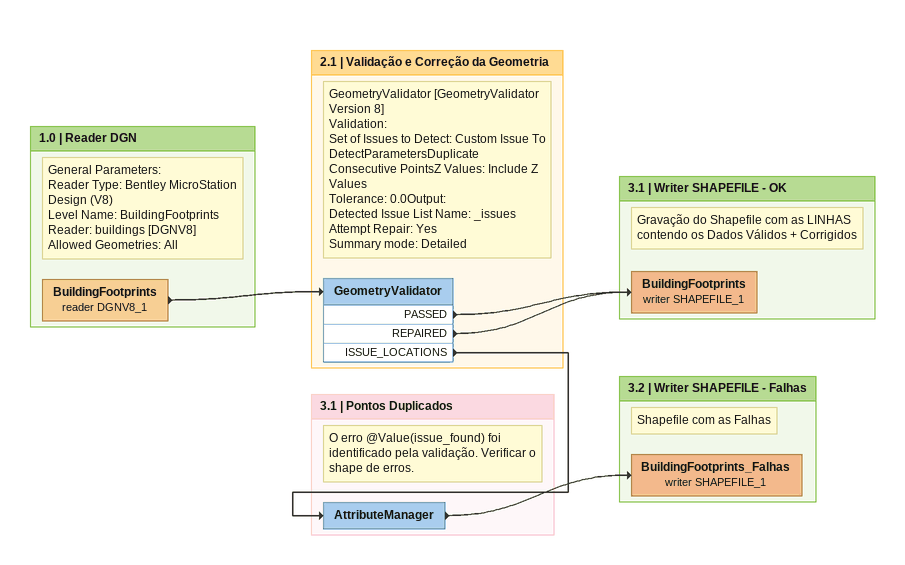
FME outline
Bookmark: 1.0 | Reader DGN
Note: General Parameters: / Reader Type: Bentley MicroStation Design (V8) / Level Name: BuildingFootprints / Reader: buildings [DGNV8] / Allowed Geometries: All
BuildingFootprints (reader DGNV8_1)
    -> GeometryValidator

Bookmark: 2.1 | Validação e Correção da Geometria
Note: GeometryValidator [GeometryValidator Version 8] / Validation: / Set of Issues to Detect: Custom Issue To DetectParametersDuplicate Consecutive PointsZ Values: Include Z Values / Tolerance: 0.0Output: / Detected Issue List Name: _issues / Attempt Repair: Yes / Summary mode: Detailed
GeometryValidator
    PASSED -> BuildingFootprints (writer SHAPEFILE_1)
    REPAIRED -> BuildingFootprints (writer SHAPEFILE_1)
    ISSUE_LOCATIONS -> AttributeManager

Bookmark: 3.1 | Writer SHAPEFILE - OK
Note: Gravação do Shapefile com as LINHAS contendo os Dados Válidos + Corrigidos
BuildingFootprints (writer SHAPEFILE_1)

Bookmark: 3.1 | Pontos Duplicados
Note: O erro @Value(issue_found) foi identificado pela validação. Verificar o shape de erros.
AttributeManager
    -> BuildingFootprints_Falhas (writer SHAPEFILE_1)

Bookmark: 3.2 | Writer SHAPEFILE - Falhas
Note: Shapefile com as Falhas
BuildingFootprints_Falhas (writer SHAPEFILE_1)
